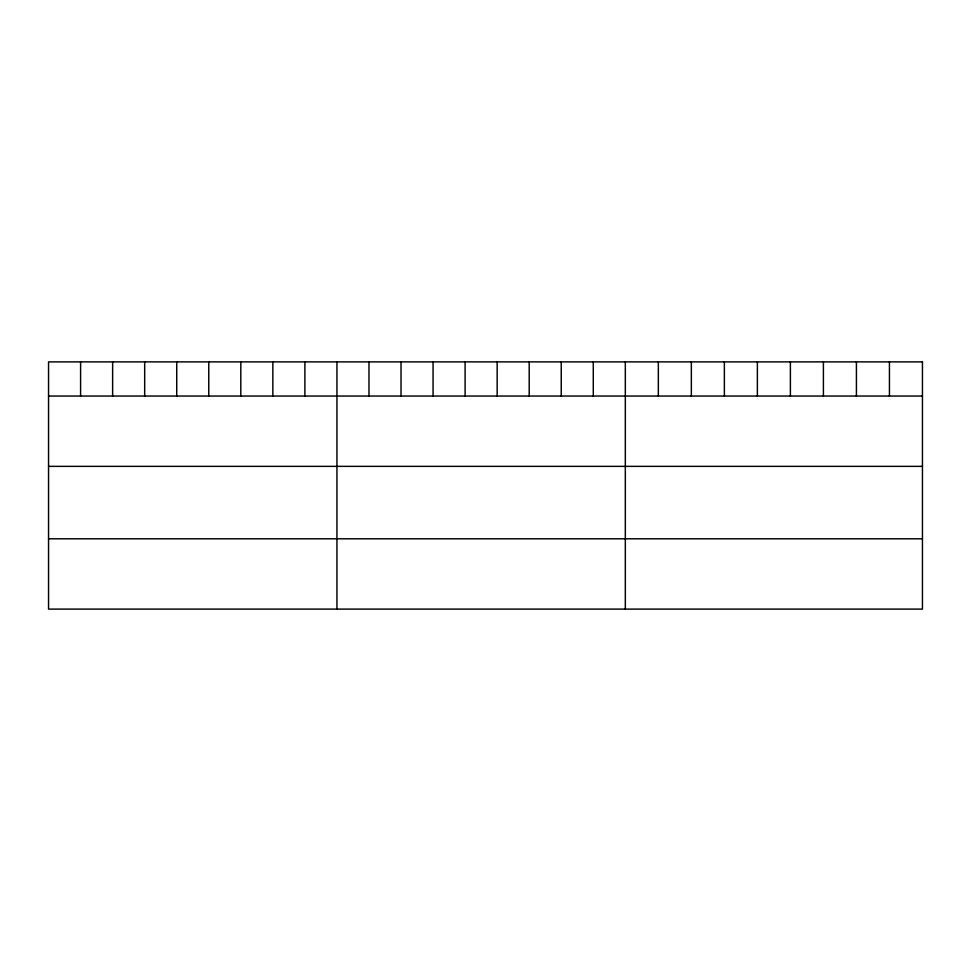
<?xml version="1.0" encoding="UTF-8"?>
<svg xmlns="http://www.w3.org/2000/svg" width="971" height="971" viewBox="0 0 971 971"><rect width="100%" height="100%" fill="white"/><g stroke="black" fill="none" stroke-linecap="round" stroke-linejoin="round"><path stroke-width="1.46" d="M48.55 396.047L922.45 396.047M48.55 466.359L922.45 466.359M48.55 538.796L922.45 538.796M889.436 361.892L889.436 396.047M856.422 361.892L856.422 396.047M823.408 361.892L823.408 396.047M790.394 361.892L790.394 396.047M757.38 361.892L757.38 396.047M724.366 361.892L724.366 396.047M691.352 361.892L691.352 396.047M658.338 361.892L658.338 396.047M625.324 361.892L625.324 609.108M593.281 361.892L593.281 396.047M561.238 361.892L561.238 396.047M529.195 361.892L529.195 396.047M497.152 361.892L497.152 396.047M465.109 361.892L465.109 396.047M433.066 361.892L433.066 396.047M401.023 361.892L401.023 396.047M368.98 361.892L368.98 396.047M336.937 361.892L336.937 609.108M304.894 361.892L304.894 396.047M272.851 361.892L272.851 396.047M240.808 361.892L240.808 396.047M208.765 361.892L208.765 396.047M176.722 361.892L176.722 396.047M144.679 361.892L144.679 396.047M112.636 361.892L112.636 396.047M80.593 361.892L80.593 396.047M922.45 361.892L48.55 361.892L48.55 609.108L922.45 609.108L922.45 361.892"/></g></svg>
